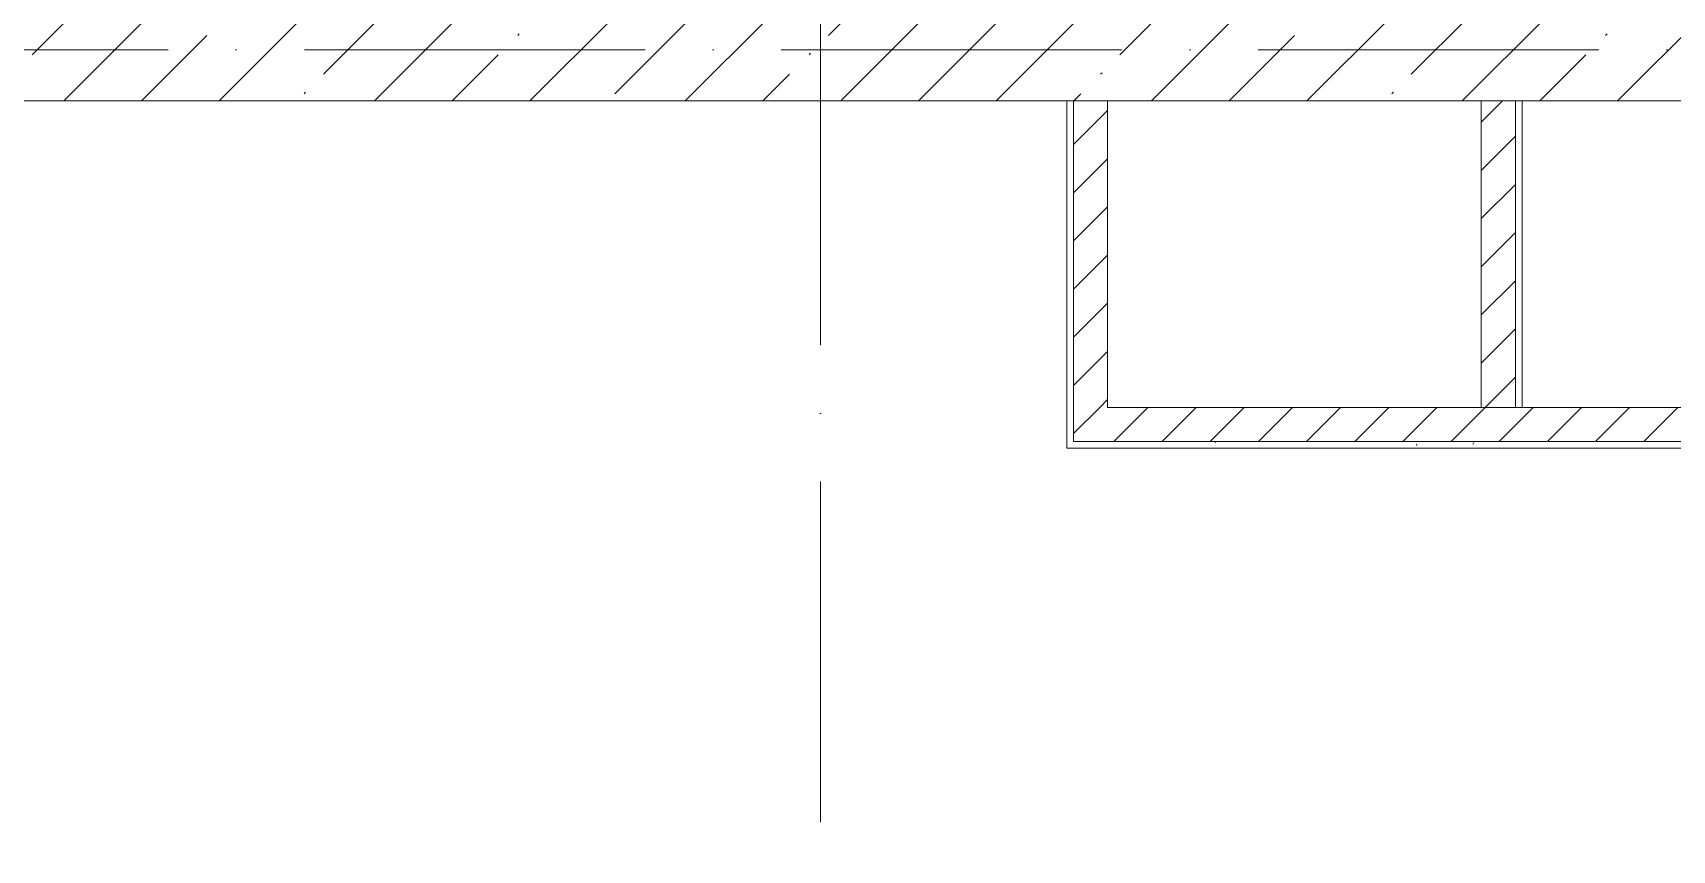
# Model space of a CAD drawing. Header units: millimetres. Extents: x -6467 to 106027, y -7090 to 195095.
# Drawn here: x 17737 to 22550, y 41631 to 44031 of the extents above; entities that cross this region are included whole.
import ezdxf

# ---------------------------------------------------------------- set-up
doc = ezdxf.new("R2010")
doc.units = ezdxf.units.MM
doc.linetypes.add('50_200_ШТРИХ_1Т_ш5_п1_п1_', pattern=[1400, 1000, -200, 0, -200])
for name, color, linetype, lineweight in [('A-WALL', 7, 'Continuous', 5), ('A-WALL-FNSH-1', 7, 'Continuous', 5), ('I-WALL', 7, 'Continuous', 5)]:
    doc.layers.add(name, color=color, linetype=linetype, lineweight=lineweight)
doc.layers.add('I-WALL-1', color=7, linetype='Continuous', lineweight=5, true_color=0x787878)
doc.layers.add('Оси-3', color=7, linetype='50_200_ШТРИХ_1Т_ш5_п1_п1_', lineweight=9, true_color=0xaaaaaa)
pattern_1 = [(0, (0, 0), (406.4, 101.6), [6.706, -298.094, 6.706, -298.094, -1625.6]), (0, (0, 0), (406.4, 101.6), [-609.6, 6.706, -602.894, 6.706, -298.094, -711.2]), (0, (0, 0), (406.4, 101.6), [-1524, 6.706, -196.494, 6.706, -501.294]), (120, (152.4, 50.8), (-291.18818, 301.15272), [6.706, -298.094, 6.706, -298.094, -1625.6]), (120, (152.4, 50.8), (-291.18818, 301.15272), [-609.6, 6.706, -602.894, 6.706, -298.094, -711.2]), (120, (152.4, 50.8), (-291.18818, 301.15272), [-1524, 6.706, -196.494, 6.706, -501.294]), (240, (203.2, 254), (-115.21182, -402.75272), [6.706, -298.094, 6.706, -298.094, -1625.6]), (240, (203.2, 254), (-115.21182, -402.75272), [-609.6, 6.706, -602.894, 6.706, -298.094, -711.2]), (240, (203.2, 254), (-115.21182, -402.75272), [-1524, 6.706, -196.494, 6.706, -501.294])]
pattern_2 = [(45, (0, 0), (-70.71068, 70.71068), [])]

msp = doc.modelspace()

# ---------------------------------------------------------------- hatches: boundary and pattern name
at = {"layer": 'A-WALL'}
h = msp.add_hatch(dxfattribs=at)
h.set_pattern_fill('FP_1', color=256, style=0, pattern_type=2)
h.set_pattern_definition([(45, (0, 0), (-228.0985, 228.0985), []), (45, (228.1, 0), (-228.0985, 228.0985), [403.225, -80.645, 6.706, -73.939])])
h.paths.add_polyline_path([(23050, 43831), (23050, 44081), (16670, 44081), (16670, 43831), (22760.4, 43831)])
h.paths.add_polyline_path([(14750, 43831), (15020, 43831), (15020, 44081), (14600, 44081), (14600, 43831), (14627.5, 43831)])
at = {"layer": 'I-WALL'}
h = msp.add_hatch(dxfattribs=at)
h.set_pattern_fill('FP_4', color=256, style=0, pattern_type=2)
h.set_pattern_definition(pattern_2)
h.paths.add_polyline_path([(20892.5, 42931), (20892.5, 43831), (20792.5, 43831), (20792.5, 42931)])
h = msp.add_hatch(dxfattribs=at)
h.set_pattern_fill('FP_4', color=256, style=0, pattern_type=2)
h.set_pattern_definition(pattern_2)
h.paths.add_polyline_path([(22089.6, 42931), (22089.6, 43831), (21989.6, 43831), (21989.6, 42931)])
h = msp.add_hatch(dxfattribs=at)
h.set_pattern_fill('FP_4', color=256, style=0, pattern_type=2)
h.set_pattern_definition(pattern_2)
h.paths.add_polyline_path([(22694.8, 42831), (22694.8, 42931), (20792.5, 42931), (20792.5, 42831), (21099.4, 42831)])
at = {"layer": 'I-WALL-1'}
h = msp.add_hatch(dxfattribs=at)
h.set_pattern_fill('FP_3', color=256, style=0, pattern_type=2)
h.set_pattern_definition(pattern_1)
h.paths.add_polyline_path([(20792.5, 42831), (20792.5, 43831), (20772.5, 43831), (20772.5, 42831)])
h = msp.add_hatch(dxfattribs=at)
h.set_pattern_fill('FP_3', color=256, style=0, pattern_type=2)
h.set_pattern_definition(pattern_1)
h.paths.add_polyline_path([(22109.6, 42931), (22109.6, 43831), (22089.6, 43831), (22089.6, 42931)])
h = msp.add_hatch(dxfattribs=at)
h.set_pattern_fill('FP_3', color=256, style=0, pattern_type=2)
h.set_pattern_definition(pattern_1)
h.paths.add_polyline_path([(22694.8, 42811), (22794.8, 42811), (22794.8, 42831), (20772.5, 42831), (20772.5, 42811), (21099.4, 42811)])

# ---------------------------------------------------------------- linework, layer by layer
at = {"layer": 'A-WALL'}
for p, q in [((16675, 43831), (23050, 43831)), ((20792.5, 42831), (20792.5, 43831)), ((22089.6, 43831), (22089.6, 42931)), ((22794.8, 42831), (20792.5, 42831))]:
    msp.add_line(p, q, dxfattribs=at)
at = {"layer": 'A-WALL-FNSH-1'}
for p, q in [((20772.5, 43831), (20772.5, 42811)), ((20892.5, 42931), (20892.5, 43831)), ((21989.6, 43831), (21989.6, 42931)), ((22109.6, 42931), (22109.6, 43831)), ((22694.8, 42931), (20892.5, 42931)), ((20772.5, 42811), (22814.8, 42811))]:
    msp.add_line(p, q, dxfattribs=at)
at = {"layer": 'Оси-3'}
for p, q in [((20050, -5889.7), (20050, 49636.1)), ((-5267.3, 43981), (25750, 43981))]:
    msp.add_line(p, q, dxfattribs=at)

doc.saveas('drawing.dxf')
